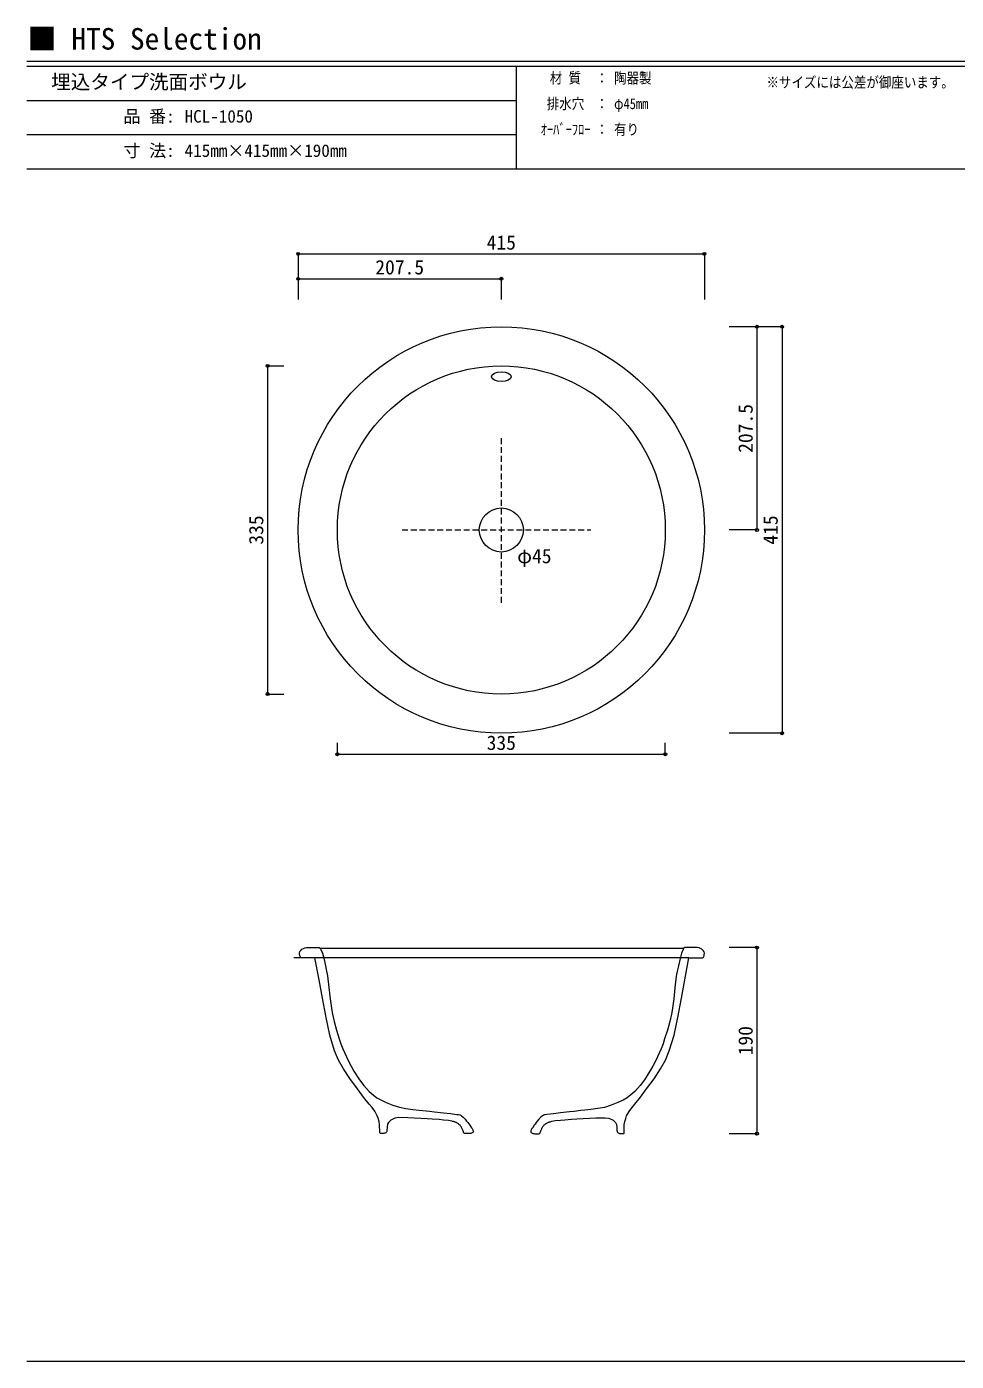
# Model space of a CAD drawing. Units: millimetres, scale not verified. Extents: x -1002 to 1002, y -687 to 676.
# Drawn here: x -1002 to -52, y -687 to 676 of the extents above; entities that cross this region are included whole.
import ezdxf
from ezdxf.enums import TextEntityAlignment as Align

# ---------------------------------------------------------------- set-up
doc = ezdxf.new("R2010")
doc.units = ezdxf.units.MM
doc.header["$LTSCALE"] = 5
doc.header["$PDMODE"] = 32
doc.header["$PDSIZE"] = 3
doc.linetypes.add('DASHED1', pattern=[1.8, 1.2, -0.6])
doc.layers.add('F-0', color=7, linetype='Continuous', lineweight=15)
doc.styles.add('ＭＳ ゴシック', font='')
doc.styles.get('ＭＳ ゴシック').set_extended_font_data('MS Gothic')

msp = doc.modelspace()

# ---------------------------------------------------------------- linework, layer by layer
at = {"layer": 'F-0'}
for p, q in [((1002.034, 640.036), (-1002.086, 640.036)), ((1002.034, 635.036), (-1002.086, 635.036)), ((-502.086, 635.036), (-502.086, 530.036)), ((-502.086, 600.036), (-1002.086, 600.036)), ((-502.086, 565.036), (-1002.086, 565.036)), ((1002.034, 530.036), (-1002.086, 530.036)), ((-702.257, -265.084), (-330.958, -265.084)), ((-325.598, -275.273), (-729.15, -275.273)), ((-1002.086, -687.064), (1002.034, -687.064))]:
    msp.add_line(p, q, dxfattribs=at)
at = {"layer": 'F-0', "color": 4, "lineweight": 9}
for p, q in [((-724.731, 443.557), (-309.731, 443.557)), ((-724.731, 443.557), (-724.731, 396.95)), ((-309.731, 443.557), (-309.731, 396.95)), ((-724.731, 418.261), (-517.231, 418.261)), ((-724.731, 418.261), (-724.731, 396.95)), ((-517.231, 418.261), (-517.231, 396.95)), ((-256.078, 369.224), (-284.494, 369.224)), ((-230.5, 369.224), (-284.494, 369.224)), ((-256.078, 369.224), (-256.078, 161.724)), ((-230.5, 369.224), (-230.5, -45.776)), ((-755.989, 329.224), (-755.989, -5.776)), ((-755.989, 329.224), (-739.545, 329.224)), ((-256.078, 161.724), (-284.494, 161.724)), ((-755.989, -5.776), (-739.545, -5.776)), ((-230.5, -45.776), (-284.494, -45.776)), ((-684.731, -67.235), (-684.731, -55.724)), ((-684.731, -67.235), (-349.731, -67.235)), ((-349.731, -67.235), (-349.731, -55.724)), ((-256.078, -264.682), (-284.494, -264.682)), ((-256.078, -264.682), (-256.078, -454.682)), ((-256.078, -454.682), (-284.494, -454.682))]:
    msp.add_line(p, q, dxfattribs=at)
at = {"layer": 'F-0', "color": 4, "linetype": 'DASHED1', "lineweight": 9}
for p, q in [((-517.231, 255.403), (-517.231, 84.91)), ((-618.661, 161.724), (-425.635, 161.724))]:
    msp.add_line(p, q, dxfattribs=at)
at = {"layer": 'F-0'}
for points in [[(-658.065, -417.372), (-664.21, -408.925), (-671.957, -398.412), (-678.486, -388.452), (-683.687, -379.6), (-687.569, -369.926), (-692.388, -354.093), (-696.289, -335.965), (-699.96, -316.231), (-703.402, -297.645), (-707.617, -275.194), (-721.495, -275.194), (-722.019, -274.762), (-722.766, -273.854), (-723.193, -272.734), (-723.353, -271.826), (-723.46, -270.332), (-723.033, -268.785), (-722.126, -267.504), (-720.898, -266.33), (-719.297, -265.529), (-718.017, -264.942), (-716.095, -264.622), (-709.265, -264.622), (-707.023, -264.569), (-703.288, -264.569), (-702.257, -265.084), (-701.619, -266.678), (-700.026, -270.343), (-698.592, -275.601), (-696.839, -283.25), (-696.097, -287.162), (-694.714, -293.618), (-693.331, -305.514), (-692.224, -316.948), (-690.38, -328.752), (-689.827, -332.533), (-688.074, -340.002), (-685.677, -348.855), (-682.818, -357.892)], [(-375.15, -417.451), (-369.005, -409.004), (-361.258, -398.491), (-354.729, -388.532), (-349.528, -379.679), (-345.646, -370.005), (-340.827, -354.172), (-336.926, -336.044), (-333.255, -316.311), (-329.813, -297.724), (-325.598, -275.273), (-311.72, -275.273), (-311.196, -274.841), (-310.449, -273.933), (-310.022, -272.813), (-309.862, -271.905), (-309.755, -270.411), (-310.182, -268.864), (-311.089, -267.583), (-312.317, -266.409), (-313.918, -265.608), (-315.198, -265.021), (-317.12, -264.701), (-323.95, -264.701), (-326.192, -264.648), (-329.927, -264.648), (-330.958, -265.163), (-331.596, -266.757), (-333.189, -270.422), (-334.624, -275.681), (-336.376, -283.329), (-337.118, -287.242), (-338.501, -293.697), (-339.884, -305.593), (-340.991, -317.027), (-342.835, -328.831), (-343.389, -332.612), (-345.141, -340.082), (-347.538, -348.934), (-350.397, -357.972)], [(-682.818, -357.892), (-681.25, -362.872), (-679.222, -367.944), (-673.504, -380.486), (-670.646, -385.742), (-667.787, -390.814), (-662.069, -399.667), (-657.643, -405.384), (-652.202, -411.562), (-648.145, -415.067), (-644.456, -417.925), (-640.399, -420.231), (-634.958, -422.905), (-628.226, -425.579), (-621.218, -427.7), (-614.67, -428.899), (-607.477, -430.006), (-601.299, -430.651), (-597.315, -430.999), (-590.459, -431.833), (-585.456, -432.327), (-576.314, -433.315), (-569.119, -434.18), (-562.633, -434.921), (-560.873, -435.168), (-559.668, -435.446), (-559.174, -435.57), (-558.68, -435.848), (-558.001, -436.403), (-556.364, -437.793), (-554.233, -439.77), (-552.648, -441.772), (-551.541, -443.239), (-550.563, -444.706), (-549.559, -446.018), (-547.661, -448.778)], [(-350.397, -357.972), (-351.965, -362.951), (-353.993, -368.023), (-359.711, -380.565), (-362.57, -385.821), (-365.428, -390.893), (-371.146, -399.746), (-375.572, -405.463), (-381.013, -411.642), (-385.07, -415.146), (-388.759, -418.004), (-392.817, -420.31), (-398.257, -422.984), (-404.989, -425.658), (-411.998, -427.779), (-418.545, -428.978), (-425.738, -430.085), (-431.916, -430.73), (-435.9, -431.078), (-442.756, -431.912), (-447.759, -432.406), (-456.901, -433.394), (-464.096, -434.259), (-470.582, -435), (-472.342, -435.247), (-473.547, -435.525), (-474.041, -435.649), (-474.535, -435.927), (-475.214, -436.483), (-476.851, -437.872), (-478.982, -439.849), (-480.567, -441.851), (-481.674, -443.318), (-482.652, -444.785), (-483.656, -446.097), (-485.554, -448.858)], [(-646.536, -431.776), (-649.282, -428.066), (-652.37, -424.528), (-658.014, -417.335)], [(-386.679, -431.856), (-383.933, -428.145), (-380.845, -424.607), (-375.202, -417.414)], [(-564.328, -442.88), (-564.795, -442.73), (-565.297, -442.562), (-565.956, -442.353), (-566.399, -442.233), (-567.003, -442.09), (-567.728, -441.922), (-571.068, -441.283), (-576.272, -440.705), (-580.855, -440.321), (-587.742, -439.796), (-593.053, -439.456), (-612.64, -438.46), (-622.046, -438.239), (-625.919, -438.792), (-630.124, -440.784), (-632.559, -443.218), (-633.666, -445.1), (-633.998, -447.645), (-634.108, -451.629), (-634.192, -452.114), (-634.311, -452.487), (-634.505, -452.978), (-634.803, -453.365), (-635.354, -453.768), (-635.979, -454.036), (-636.635, -454.274), (-637.186, -454.408), (-638.407, -454.482), (-639.137, -454.468), (-639.896, -454.468), (-640.418, -454.438), (-641.073, -454.304), (-641.341, -453.887), (-641.505, -453.216), (-641.514, -445.672), (-642.047, -442.096), (-643.041, -438.983), (-644.006, -436.28), (-646.536, -431.776)], [(-468.887, -442.959), (-468.42, -442.809), (-467.918, -442.642), (-467.259, -442.432), (-466.816, -442.312), (-466.212, -442.169), (-465.488, -442.001), (-462.147, -441.362), (-456.944, -440.784), (-452.36, -440.4), (-445.474, -439.875), (-440.162, -439.535), (-420.575, -438.539), (-411.169, -438.318), (-407.296, -438.871), (-403.091, -440.863), (-400.656, -443.297), (-399.55, -445.179), (-399.218, -447.724), (-399.107, -451.708), (-399.023, -452.193), (-398.904, -452.566), (-398.71, -453.057), (-398.412, -453.444), (-397.861, -453.847), (-397.236, -454.115), (-396.58, -454.353), (-396.029, -454.487), (-394.808, -454.562), (-394.078, -454.547), (-393.319, -454.547), (-392.797, -454.517), (-392.142, -454.383), (-391.874, -453.966), (-391.71, -453.296), (-391.702, -445.751), (-391.168, -442.175), (-390.174, -439.062), (-389.209, -436.359), (-386.679, -431.856)], [(-547.661, -448.778), (-547.189, -449.449), (-546.83, -449.97), (-546.507, -450.653), (-546.321, -451.149), (-546.209, -451.546), (-546.072, -452.229), (-546.085, -452.601), (-546.134, -452.949), (-546.321, -453.209), (-546.494, -453.42), (-547.028, -453.731), (-547.599, -454.028), (-548.22, -454.388), (-548.691, -454.5), (-549.237, -454.562), (-550.305, -454.587), (-554.673, -454.587), (-555.046, -454.326), (-555.207, -454.115), (-555.505, -453.793), (-555.778, -453.284), (-555.989, -452.663), (-556.349, -451.782), (-556.721, -451.05), (-557.056, -450.268), (-557.267, -449.66), (-557.503, -449.089), (-557.838, -448.369), (-558.062, -447.91), (-558.546, -447.215), (-559.005, -446.594), (-559.402, -446.11), (-559.849, -445.663), (-560.482, -445.142), (-561.14, -444.633), (-562.281, -443.876), (-563.191, -443.388), (-563.807, -443.107), (-564.328, -442.88)], [(-485.554, -448.858), (-486.026, -449.528), (-486.386, -450.049), (-486.708, -450.732), (-486.894, -451.228), (-487.006, -451.625), (-487.143, -452.308), (-487.13, -452.68), (-487.081, -453.028), (-486.894, -453.288), (-486.721, -453.499), (-486.187, -453.81), (-485.616, -454.107), (-484.996, -454.467), (-484.524, -454.579), (-483.978, -454.641), (-482.91, -454.666), (-478.542, -454.666), (-478.169, -454.405), (-478.008, -454.194), (-477.71, -453.872), (-477.437, -453.363), (-477.226, -452.742), (-476.866, -451.861), (-476.494, -451.129), (-476.159, -450.347), (-475.948, -449.739), (-475.712, -449.168), (-475.377, -448.448), (-475.153, -447.989), (-474.669, -447.294), (-474.21, -446.673), (-473.813, -446.189), (-473.366, -445.742), (-472.733, -445.221), (-472.075, -444.712), (-470.934, -443.955), (-470.024, -443.468), (-469.408, -443.186), (-468.887, -442.959)]]:
    msp.add_lwpolyline(points, dxfattribs=at)
for radius in [207.5, 167.5, 22.5]:
    msp.add_circle((-517.231, 161.724), radius, dxfattribs=at)
msp.add_ellipse((-517.231, 318.179), major_axis=(10, 0), ratio=0.5, dxfattribs=at)
at = {"layer": 'F-0', "color": 6}
for p in [(-724.731, 443.557), (-309.731, 443.557), (-724.731, 418.261), (-517.231, 418.261), (-256.078, 369.224), (-230.5, 369.224), (-755.989, 329.224), (-256.078, 161.724), (-755.989, -5.776), (-230.5, -45.776), (-684.731, -67.235), (-349.731, -67.235), (-256.078, -264.682), (-256.078, -454.682)]:
    msp.add_point(p, dxfattribs=at)

# ---------------------------------------------------------------- texts
at = {"layer": 'F-0', "style": 'ＭＳ ゴシック'}
for s, height, p in [('■ HTS Selection', 21.99, (-1001.367, 645.583)), ('埋込タイプ洗面ボウル', 14.66, (-977.086, 607.536)), ('品 番:', 12.83, (-903.336, 573.786)), ('HCL-1050', 12.83, (-840.774, 573.786)), ('寸 法:', 12.83, (-903.336, 538.786)), ('415mm×415mm×190mm', 12.83, (-840.774, 538.786)), ('415', 14.66, (-532.231, 443.557)), ('207.5', 14.66, (-645.981, 418.261)), ('φ45', 14.66, (-501.016, 123.398)), ('335', 14.66, (-532.231, -67.235))]:
    msp.add_text(s, height=height, dxfattribs=at).set_placement(p, align=Align.BOTTOM_LEFT)
at = {"layer": 'F-0', "style": 'ＭＳ ゴシック', "width": 0.85}
for s, p in [('材 質', (-467.711, 614.411)), ('：', (-420.836, 614.411)), ('陶器製', (-402.086, 614.411)), ('※サイズには公差が御座います。', (-246.359, 610.036)), ('排水穴', (-470.836, 588.161)), ('：', (-420.836, 588.161)), ('φ45mm', (-402.086, 588.161)), ('ｵｰﾊﾞｰﾌﾛｰ', (-477.086, 561.911)), ('：', (-420.836, 561.911)), ('有り', (-402.086, 561.911))]:
    msp.add_text(s, height=11, dxfattribs=at).set_placement(p, align=Align.BOTTOM_LEFT)
at = {"layer": 'F-0', "style": 'ＭＳ ゴシック'}
for s, p in [('207.5', (-256.078, 240.474)), ('335', (-755.989, 146.724)), ('415', (-230.5, 146.724)), ('190', (-256.078, -374.682))]:
    msp.add_text(s, height=14.66, rotation=90, dxfattribs=at).set_placement(p, align=Align.BOTTOM_LEFT)

doc.saveas('drawing.dxf')
